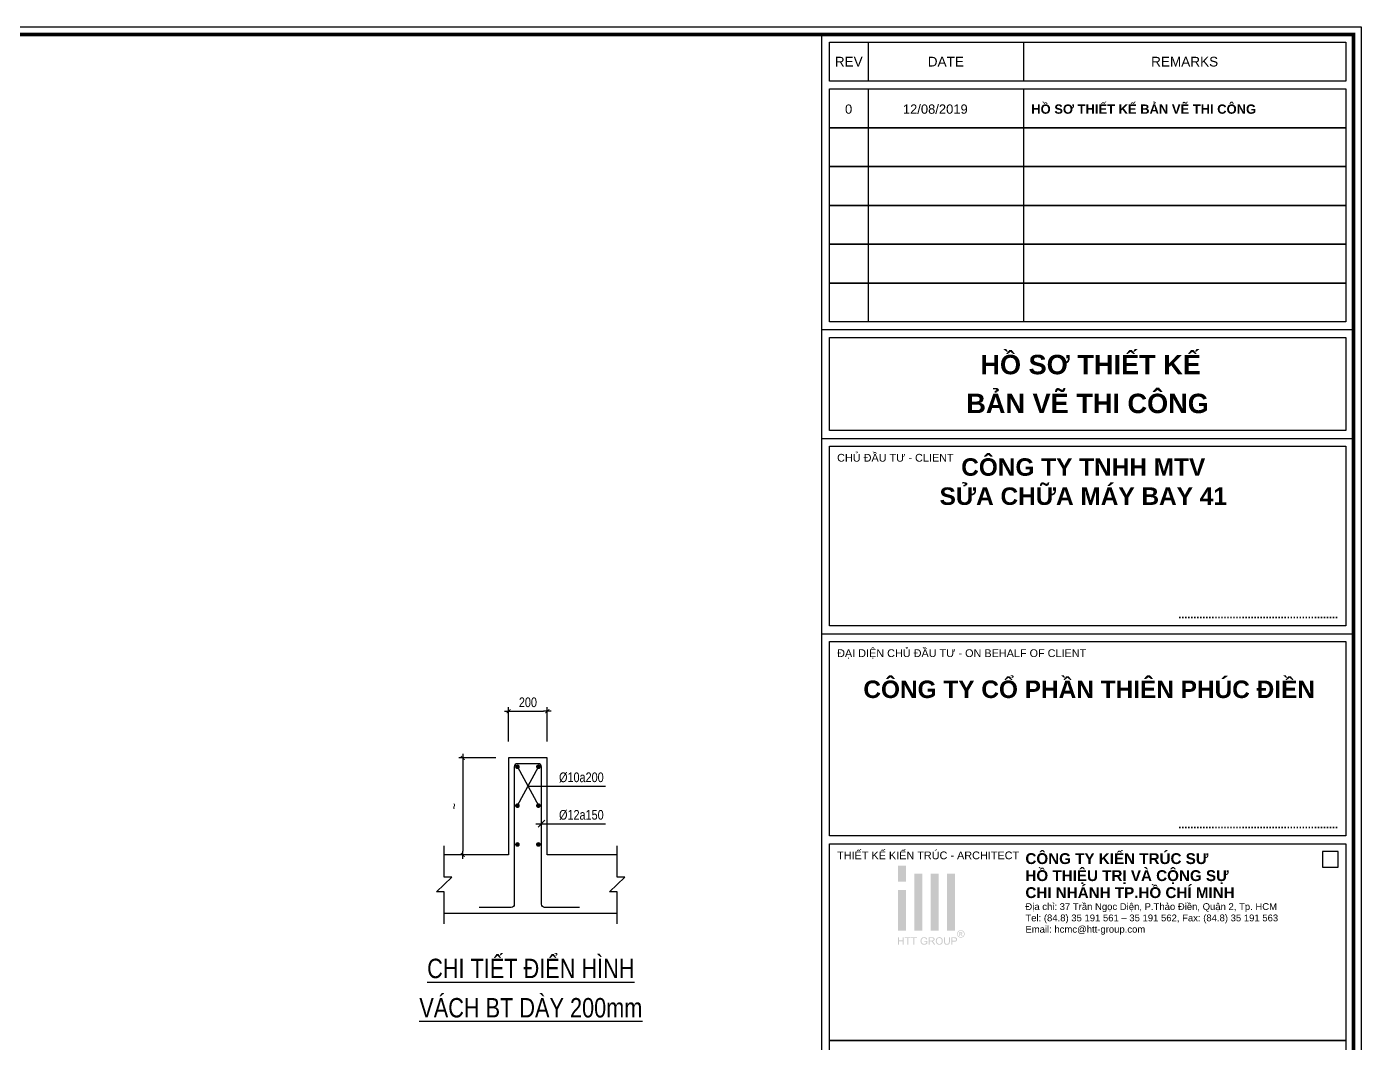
# Model space of a CAD drawing. Header units: millimetres. Extents: x -3582679 to -3542129, y 680309 to 797609.
# Drawn here: x -3559315 to -3542129, y 695421 to 708509 of the extents above; entities that cross this region are included whole.
import ezdxf
from ezdxf.enums import TextEntityAlignment as Align

# ---------------------------------------------------------------- set-up
doc = ezdxf.new("R2010")
doc.units = ezdxf.units.MM
doc.header["$LTSCALE"] = 100
doc.header["$MEASUREMENT"] = 0
doc.layers.get('0').update_dxf_attribs({"lineweight": 9})
for name, color, linetype in [('01PM. TEXT A', 3, 'Continuous'), ('02PM. TEXT B', 4, 'Continuous'), ('04PM. THIN', 7, 'Continuous'), ('05PM. FRAME', 4, 'Continuous'), ('07PM. WACO', 6, 'Continuous'), ('10PM. REBAR', 1, 'Continuous'), ('11PM. DIM', 2, 'Continuous'), ('CHG_XX_Khung ten$0$TKTC', 1, 'Continuous')]:
    doc.layers.add(name, color=color, linetype=linetype)
doc.styles.add('[PMDC2013]STYLE', font='arial.ttf', dxfattribs={"width": 0.8})
doc.styles.add('CHG_XX_Khung ten$0$A1 BORDER$0$ARIAL', font='arial.ttf')
doc.styles.add('CHG_XX_Khung ten$0$A1 BORDER$0$Arial - Bold', font='arialbd.ttf', dxfattribs={"height": 2.5})
doc.styles.add('CHG_XX_Khung ten$0$A1 BORDER$0$Title Block DD$0$ARIAL', font='arial.ttf')
doc.styles.add('CHG_XX_Khung ten$0$A1 BORDER$0$Title Block DD$0$Arial - Bold', font='arialbd.ttf', dxfattribs={"height": 2.5})
doc.styles.add('CHG_XX_Khung ten$0$arial', font='arial.ttf')
doc.styles.add('CHG_XX_Khung ten$0$Arial - Bold', font='arialbd.ttf')
doc.styles.add('CHG_XX_Khung ten$0$ArialB', font='arialbd.ttf')
doc.dimstyles.new('20', dxfattribs={"dimtxt": 250, "dimasz": 200, "dimexe": 250, "dimexo": 0, "dimgap": 100, "dimtad": 1, "dimdec": 0, "dimlfac": 0.2, "dimzin": 0, "dimdsep": 46, "dimtxsty": '[PMDC2013]STYLE', "dimblk": 'TICK', "dimcen": 0, "dimdle": 300, "dimclrd": 2, "dimclre": 2, "dimclrt": 4, "dimadec": 0, "dimazin": 0, "dimtfac": 0.004, "dimtdec": 0, "dimtix": 1, "dimtmove": 2, "dimatfit": 3, "dimldrblk": 'TICK', "dimfxl": 1, "dimtvp": 0.8, "dimtolj": 1, "dimtzin": 0, "dimarcsym": 0})

# ---------------------------------------------------------------- blocks, each defined once
blk = doc.blocks.new('TICK')
at = {"color": 0, "linetype": 'ByBlock'}
blk.add_line((1, 0), (-1, 0), dxfattribs=at)
at = {"color": 7, "linetype": 'ByBlock', "const_width": 0.25}
blk.add_lwpolyline([(-0.5, -0.5), (0.5, 0.5)], dxfattribs=at)
blk = doc.blocks.new('*D155')
at = {"layer": '11PM. DIM', "color": 2, "lineweight": -2, "transparency": 16777216}
for p, q in [((-1000, 2925), (-1000, 3802)), ((0, 2925), (0, 3802)), ((-900, 3702), (-100, 3702))]:
    blk.add_line(p, q, dxfattribs=at)
at = {"layer": '11PM. DIM', "color": 2, "lineweight": -2, "transparency": 16777216, "xscale": 100, "yscale": 100, "zscale": 100, "rotation": 180}
blk.add_blockref('TICK', (-1000, 3702), dxfattribs=at)
at = {"layer": '11PM. DIM', "color": 2, "lineweight": -2, "transparency": 16777216, "xscale": 100, "yscale": 100, "zscale": 100}
blk.add_blockref('TICK', (0, 3702), dxfattribs=at)
at = {"layer": '11PM. DIM', "color": 4, "transparency": 16777216, "insert": (-500, 3930), "char_height": 250, "attachment_point": 5, "style": '[PMDC2013]STYLE'}
blk.add_mtext('\\A1;200', dxfattribs=at)
blk = doc.blocks.new('*D156')
at = {"layer": '11PM. DIM', "color": 2, "lineweight": -2, "transparency": 16777216}
for p, q in [((-1330, 2500), (-2280, 2500)), ((-2180, 2400), (-2180, 100)), ((-1330, 0), (-2280, 0))]:
    blk.add_line(p, q, dxfattribs=at)
at = {"layer": '11PM. DIM', "color": 2, "lineweight": -2, "transparency": 16777216, "xscale": 100, "yscale": 100, "zscale": 100}
for p, rotation in [((-2180, 2500), 90), ((-2180, 0), 270)]:
    blk.add_blockref('TICK', p, dxfattribs=dict(at, rotation=rotation))
at = {"layer": '11PM. DIM', "color": 4, "transparency": 16777216, "insert": (-2405, 1250), "char_height": 250, "attachment_point": 5, "rotation": 90, "style": '[PMDC2013]STYLE'}
blk.add_mtext('\\A1;~', dxfattribs=at)
blk = doc.blocks.new('CHG_XX_Khung ten$0$A1 BORDER$0$HTT-Logo')
at = {"true_color": 0x134fb3}
h = blk.add_hatch(color=154, dxfattribs=at)
h.paths.add_polyline_path([(3, 29.1), (0, 29.1), (0, 23.1), (3, 23.1)])
h.paths.add_polyline_path([(3, 20.1), (0, 20.1), (0, 5.1), (3, 5.1)])
h.paths.add_polyline_path([(9, 26.1), (6, 26.1), (6, 5.1), (9, 5.1)])
h.paths.add_polyline_path([(15, 26.1), (12, 26.1), (12, 5.1), (15, 5.1)])
h.paths.add_polyline_path([(21, 26.1), (18, 26.1), (18, 5.1), (21, 5.1)])
h.paths.add_polyline_path([(2.12, 2.7), (1.76, 2.7), (1.76, 1.59), (0.36, 1.59), (0.36, 2.7), (0, 2.7), (0, 0), (0.36, 0), (0.36, 1.27), (1.76, 1.27), (1.76, 0), (2.12, 0)])
h.paths.add_polyline_path([(4.65, 2.7), (2.51, 2.7), (2.51, 2.38), (3.4, 2.38), (3.4, 0), (3.76, 0), (3.76, 2.38), (4.65, 2.38)])
h.paths.add_polyline_path([(6.95, 2.7), (4.81, 2.7), (4.81, 2.38), (5.7, 2.38), (5.7, 0), (6.06, 0), (6.06, 2.38), (6.95, 2.38)])
h.paths.add_polyline_path([(8.64, 1.36), (8.64, 1.41), (8.66, 1.58), (8.69, 1.75), (8.75, 1.9), (8.81, 2.03), (8.92, 2.17), (9.05, 2.28), (9.2, 2.37), (9.29, 2.39), (9.45, 2.43), (9.65, 2.44), (9.84, 2.42), (10, 2.37), (10.14, 2.29), (10.26, 2.18), (10.34, 2.03), (10.41, 1.86), (10.73, 1.95), (10.68, 2.11), (10.61, 2.26), (10.53, 2.39), (10.45, 2.47), (10.31, 2.57), (10.16, 2.65), (10.13, 2.66), (9.97, 2.71), (9.8, 2.74), (9.63, 2.75), (9.55, 2.74), (9.38, 2.73), (9.21, 2.7), (9.06, 2.65), (8.91, 2.58), (8.88, 2.56), (8.75, 2.47), (8.63, 2.36), (8.53, 2.23), (8.44, 2.07), (8.41, 1.99), (8.35, 1.84), (8.31, 1.68), (8.28, 1.51), (8.27, 1.34), (8.28, 1.26), (8.29, 1.09), (8.32, 0.92), (8.38, 0.77), (8.44, 0.62), (8.46, 0.58), (8.55, 0.44), (8.66, 0.32), (8.79, 0.21), (8.93, 0.12), (9, 0.09), (9.15, 0.03), (9.31, -0.01), (9.48, -0.04), (9.65, -0.05), (9.73, -0.04), (9.9, -0.03), (10.07, 0.01), (10.23, 0.06), (10.34, 0.11), (10.48, 0.18), (10.63, 0.27), (10.77, 0.38), (10.77, 1.38), (9.63, 1.38), (9.63, 1.06), (10.42, 1.06), (10.42, 0.56), (10.39, 0.53), (10.26, 0.45), (10.09, 0.37), (9.96, 0.32), (9.8, 0.29), (9.63, 0.28), (9.62, 0.28), (9.45, 0.29), (9.28, 0.33), (9.12, 0.4), (8.97, 0.49), (8.86, 0.61), (8.77, 0.75), (8.73, 0.85), (8.68, 1), (8.65, 1.17)])
h.paths.add_polyline_path([(13.16, 1.39), (13.28, 1.48), (13.3, 1.51), (13.39, 1.64), (13.44, 1.79), (13.46, 1.96), (13.46, 2.06), (13.42, 2.22), (13.35, 2.37), (13.31, 2.43), (13.19, 2.55), (13.05, 2.63), (13.01, 2.64), (12.87, 2.67), (12.7, 2.69), (12.5, 2.7), (11.3, 2.7), (11.3, 0), (11.66, 0), (11.66, 1.2), (12.07, 1.2), (12.11, 1.2), (12.28, 1.19), (12.44, 1.11), (12.49, 1.07), (12.62, 0.93), (12.67, 0.86), (12.77, 0.73), (12.88, 0.56), (13.23, 0), (13.68, 0), (13.21, 0.73), (13.13, 0.85), (13.03, 0.98), (12.92, 1.09), (12.86, 1.14), (12.7, 1.23), (12.86, 1.26), (13.03, 1.31)])
h.paths.add_polyline_path([(11.66, 1.51), (11.66, 2.4), (12.51, 2.4), (12.67, 2.39), (12.83, 2.35), (12.97, 2.27), (13.06, 2.13), (13.09, 1.96), (13.08, 1.87), (13.02, 1.72), (12.96, 1.64), (12.8, 1.55), (12.62, 1.52), (12.43, 1.51)], flags=16)
h.paths.add_polyline_path([(16.49, 1.43), (16.48, 1.6), (16.44, 1.77), (16.4, 1.92), (16.34, 2.07), (16.33, 2.09), (16.24, 2.23), (16.14, 2.36), (16.02, 2.47), (15.88, 2.57), (15.85, 2.59), (15.7, 2.66), (15.54, 2.71), (15.38, 2.74), (15.2, 2.75), (15.15, 2.75), (14.98, 2.73), (14.82, 2.7), (14.66, 2.64), (14.52, 2.57), (14.39, 2.48), (14.27, 2.37), (14.18, 2.26), (14.1, 2.14), (14.03, 2), (13.98, 1.84), (13.94, 1.68), (13.92, 1.5), (13.91, 1.31), (13.91, 1.29), (13.92, 1.12), (13.95, 0.96), (14, 0.8), (14.07, 0.64), (14.07, 0.62), (14.16, 0.48), (14.26, 0.35), (14.38, 0.23), (14.52, 0.14), (14.56, 0.12), (14.71, 0.04), (14.86, -0.01), (15.03, -0.04), (15.2, -0.05), (15.21, -0.05), (15.38, -0.03), (15.55, 0), (15.7, 0.05), (15.86, 0.12), (15.87, 0.13), (16.01, 0.22), (16.13, 0.33), (16.24, 0.46), (16.33, 0.61), (16.36, 0.69), (16.42, 0.84), (16.46, 1), (16.48, 1.17), (16.49, 1.35)])
h.paths.add_polyline_path([(14.28, 1.45), (14.3, 1.64), (14.34, 1.81), (14.4, 1.95), (14.47, 2.08), (14.57, 2.2), (14.73, 2.32), (14.88, 2.38), (15.04, 2.43), (15.21, 2.44), (15.38, 2.42), (15.54, 2.38), (15.69, 2.31), (15.82, 2.2), (15.93, 2.07), (16.01, 1.93), (16.04, 1.85), (16.09, 1.7), (16.12, 1.53), (16.12, 1.32), (16.11, 1.12), (16.08, 0.95), (16.03, 0.79), (15.96, 0.66), (15.86, 0.54), (15.8, 0.48), (15.67, 0.38), (15.53, 0.32), (15.37, 0.27), (15.2, 0.26), (15.12, 0.26), (14.95, 0.29), (14.8, 0.35), (14.67, 0.43), (14.54, 0.54), (14.45, 0.66), (14.37, 0.8), (14.32, 0.95), (14.29, 1.12), (14.28, 1.31)], flags=16)
h.paths.add_polyline_path([(17.31, 2.7), (16.96, 2.7), (16.96, 1.12), (16.96, 0.93), (16.98, 0.75), (17.02, 0.6), (17.06, 0.46), (17.07, 0.44), (17.15, 0.3), (17.27, 0.18), (17.4, 0.08), (17.51, 0.03), (17.67, -0.01), (17.84, -0.04), (18.02, -0.05), (18.2, -0.04), (18.37, -0.01), (18.52, 0.04), (18.66, 0.1), (18.68, 0.12), (18.81, 0.22), (18.91, 0.35), (18.99, 0.49), (19.02, 0.61), (19.06, 0.76), (19.07, 0.94), (19.08, 1.14), (19.08, 2.7), (18.72, 2.7), (18.72, 1.14), (18.72, 1.06), (18.71, 0.86), (18.68, 0.69), (18.62, 0.55), (18.55, 0.45), (18.49, 0.4), (18.36, 0.33), (18.19, 0.29), (17.99, 0.28), (17.92, 0.28), (17.75, 0.31), (17.6, 0.37), (17.46, 0.48), (17.38, 0.63), (17.34, 0.77), (17.32, 0.94), (17.31, 1.14)])
h.paths.add_polyline_path([(21.42, 1.25), (21.52, 1.34), (21.6, 1.45), (21.67, 1.59), (21.72, 1.75), (21.73, 1.92), (21.73, 1.97), (21.71, 2.13), (21.65, 2.29), (21.56, 2.44), (21.44, 2.55), (21.42, 2.56), (21.27, 2.63), (21.1, 2.67), (21.05, 2.68), (20.89, 2.7), (20.69, 2.7), (19.67, 2.7), (19.67, 0), (20.03, 0), (20.03, 1.1), (20.72, 1.1), (20.76, 1.1), (20.96, 1.11), (21.14, 1.14), (21.29, 1.19)])
h.paths.add_polyline_path([(20.03, 1.42), (20.03, 2.38), (20.72, 2.38), (20.93, 2.37), (21.06, 2.36), (21.16, 2.31), (21.28, 2.2), (21.34, 2.08), (21.37, 1.91), (21.36, 1.82), (21.31, 1.67), (21.22, 1.54), (21.09, 1.47), (20.93, 1.43), (20.73, 1.42)], flags=16)
h.paths.add_polyline_path([(23.87, 2.76), (24.01, 2.85), (24.13, 2.96), (24.24, 3.09), (24.33, 3.24), (24.35, 3.28), (24.42, 3.44), (24.47, 3.6), (24.5, 3.76), (24.51, 3.93), (24.51, 3.98), (24.49, 4.15), (24.46, 4.31), (24.4, 4.47), (24.33, 4.62), (24.29, 4.69), (24.19, 4.82), (24.08, 4.94), (23.95, 5.05), (23.81, 5.14), (23.77, 5.16), (23.61, 5.23), (23.45, 5.28), (23.29, 5.31), (23.12, 5.32), (23.08, 5.31), (22.92, 5.3), (22.76, 5.27), (22.6, 5.21), (22.44, 5.14), (22.38, 5.1), (22.24, 5.01), (22.12, 4.89), (22.01, 4.77), (21.92, 4.62), (21.89, 4.57), (21.82, 4.41), (21.77, 4.25), (21.74, 4.09), (21.73, 3.93), (21.73, 3.87), (21.75, 3.71), (21.79, 3.55), (21.84, 3.39), (21.92, 3.24), (21.95, 3.18), (22.05, 3.04), (22.16, 2.92), (22.29, 2.81), (22.43, 2.72), (22.48, 2.7), (22.64, 2.63), (22.79, 2.58), (22.96, 2.55), (23.12, 2.54), (23.18, 2.54), (23.34, 2.55), (23.5, 2.59), (23.66, 2.65), (23.82, 2.72)])
h.paths.add_polyline_path([(22.55, 2.92), (22.45, 2.98), (22.32, 3.09), (22.21, 3.21), (22.12, 3.35), (22.07, 3.44), (22.01, 3.6), (21.98, 3.76), (21.96, 3.93), (21.97, 4.03), (22, 4.19), (22.05, 4.35), (22.12, 4.51), (22.18, 4.61), (22.29, 4.73), (22.41, 4.85), (22.56, 4.94), (22.64, 4.98), (22.8, 5.04), (22.96, 5.07), (23.12, 5.09), (23.21, 5.08), (23.37, 5.06), (23.53, 5.01), (23.69, 4.94), (23.79, 4.88), (23.92, 4.77), (24.03, 4.65), (24.13, 4.51), (24.17, 4.41), (24.23, 4.25), (24.27, 4.09), (24.28, 3.93), (24.28, 3.83), (24.25, 3.67), (24.2, 3.51), (24.13, 3.35), (24.07, 3.25), (23.96, 3.13), (23.84, 3.01), (23.7, 2.92), (23.61, 2.87), (23.45, 2.81), (23.29, 2.78), (23.12, 2.77), (23.02, 2.77), (22.86, 2.8), (22.7, 2.85)], flags=16)
h.paths.add_polyline_path([(22.51, 3.16), (22.51, 4.65), (23.03, 4.65), (23.23, 4.64), (23.4, 4.62), (23.55, 4.52), (23.6, 4.47), (23.66, 4.31), (23.67, 4.25), (23.64, 4.09), (23.55, 3.96), (23.42, 3.87), (23.24, 3.82), (23.37, 3.75), (23.46, 3.64), (23.57, 3.47), (23.77, 3.16), (23.47, 3.16), (23.34, 3.39), (23.23, 3.58), (23.14, 3.7), (23.09, 3.74), (22.94, 3.79), (22.9, 3.79), (22.76, 3.79), (22.76, 3.16)], flags=0)
h.paths.add_polyline_path([(22.76, 4), (22.76, 4.45), (23.03, 4.45), (23.13, 4.45), (23.27, 4.42), (23.37, 4.35), (23.41, 4.21), (23.33, 4.06), (23.24, 4.02), (23.05, 4)], flags=0)
blk = doc.blocks.new('CHG_XX_Khung ten')
for p, q in [((687, 577), (687, 17)), ((687, 501), (824, 501)), ((687, 473), (824, 473)), ((687, 422.69), (824, 422.69))]:
    blk.add_line(p, q)
at = {"linetype": 'Continuous'}
for p, q in [((699, 575), (699, 565)), ((739, 575), (739, 565)), ((699, 563), (699, 503)), ((739, 563), (739, 503))]:
    blk.add_line(p, q, dxfattribs=at)
for points in [[(15, 579), (826, 579), (826, 15), (15, 15)], [(816, 362.62), (820, 362.62), (820, 366.62), (816, 366.62)]]:
    blk.add_lwpolyline(points, close=True)
at = {"color": 4, "linetype": 'Continuous', "const_width": 1}
blk.add_lwpolyline([(17, 577), (824, 577), (824, 17), (17, 17)], close=True, dxfattribs=at)
at = {"linetype": 'Continuous'}
for points in [[(822, 565), (689, 565), (689, 575), (822, 575)], [(822, 553), (689, 553), (689, 563), (822, 563)], [(822, 543), (689, 543), (689, 553), (822, 553)], [(822, 533), (689, 533), (689, 543), (822, 543)], [(822, 523), (689, 523), (689, 533), (822, 533)], [(822, 513), (689, 513), (689, 523), (822, 523)], [(822, 503), (689, 503), (689, 513), (822, 513)], [(689, 499), (822, 499), (822, 475), (689, 475)], [(689, 368.62), (822, 368.62), (822, 317.93), (689, 317.93)], [(689, 317.93), (822, 317.93), (822, 289.93), (689, 289.93)]]:
    blk.add_lwpolyline(points, close=True, dxfattribs=at)
at = {"xscale": 0.7, "yscale": 0.7, "zscale": 0.7}
blk.add_blockref('CHG_XX_Khung ten$0$A1 BORDER$0$HTT-Logo', (706.68, 342.64), dxfattribs=at)
for s, height, style, p in [('REV', 2.5, 'CHG_XX_Khung ten$0$A1 BORDER$0$ARIAL', (694, 570)), ('DATE', 2.5, 'CHG_XX_Khung ten$0$A1 BORDER$0$ARIAL', (719, 570)), ('REMARKS', 2.5, 'CHG_XX_Khung ten$0$A1 BORDER$0$ARIAL', (780.5, 570)), ('0', 2.39, 'CHG_XX_Khung ten$0$arial', (693.97, 557.78)), ('12/08/2019', 2.389, 'CHG_XX_Khung ten$0$arial', (716.29, 557.78))]:
    blk.add_text(s, height=height, dxfattribs=dict(style=style)).set_placement(p, align=Align.MIDDLE_CENTER)
for s, height, style, p in [('HỒ SƠ THIẾT KẾ BẢN VẼ THI CÔNG', 2.3887, 'CHG_XX_Khung ten$0$ArialB', (741, 557.78)), ('CHỦ ĐẦU TƯ - CLIENT', 2, 'CHG_XX_Khung ten$0$A1 BORDER$0$Title Block DD$0$ARIAL', (691, 468)), ('ĐẠI DIỆN CHỦ ĐẦU TƯ - ON BEHALF OF CLIENT ', 2, 'CHG_XX_Khung ten$0$A1 BORDER$0$Title Block DD$0$ARIAL', (691, 417.69)), ('THIẾT KẾ KIẾN TRÚC - ARCHITECT', 2, 'CHG_XX_Khung ten$0$A1 BORDER$0$ARIAL', (691, 365.62))]:
    blk.add_text(s, height=height, dxfattribs=dict(style=style)).set_placement(p, align=Align.MIDDLE_LEFT)
at = {"style": 'CHG_XX_Khung ten$0$A1 BORDER$0$Title Block DD$0$Arial - Bold'}
for p in [(820, 427.69), (820, 373.62)]:
    blk.add_text('.....................................................', height=2, dxfattribs=at).set_placement(p, align=Align.MIDDLE_RIGHT)
at = {"ltscale": 10, "insert": (739.49, 366.19), "char_height": 2.8, "width": 76.248, "attachment_point": 1, "line_spacing_factor": 0.938532, "style": 'CHG_XX_Khung ten$0$A1 BORDER$0$Arial - Bold'}
blk.add_mtext('CÔNG TY KIẾN TRÚC SƯ\\PHỒ THIỆU TRỊ VÀ CỘNG SỰ\\PCHI NHÁNH TP.HỒ CHÍ MINH', dxfattribs=at)
at = {"ltscale": 10, "insert": (739.49, 345.2), "char_height": 1.75, "width": 83.001, "attachment_point": 7, "style": 'CHG_XX_Khung ten$0$A1 BORDER$0$ARIAL'}
blk.add_mtext('Địa chỉ: 37 Trần Ngọc Diện, P.Thảo Điền, Quận 2, Tp. HCM\\PTel: (84.8) 35 191 561 – 35 191 562, Fax: (84.8) 35 191 563\\PEmail: hcmc@htt-group.com', dxfattribs=at)
at = {"layer": 'CHG_XX_Khung ten$0$TKTC', "style": 'CHG_XX_Khung ten$0$Arial - Bold'}
for s, p in [('HỒ SƠ THIẾT KẾ', (756.29, 492)), ('BẢN VẼ THI CÔNG', (755.5, 482))]:
    blk.add_text(s, height=5, dxfattribs=at).set_placement(p, align=Align.MIDDLE_CENTER)
at = {"ltscale": 10, "char_height": 4.5, "attachment_point": 2, "style": 'CHG_XX_Khung ten$0$A1 BORDER$0$Title Block DD$0$Arial - Bold', "bg_fill": 2}
for s, insert, width in [('CÔNG TY TNHH MTV\\PSỬA CHỮA MÁY BAY 41', (754.39, 467.87), 83.001), ('CÔNG TY CỔ PHẦN THIÊN PHÚC ĐIỀN', (755.91, 410.64), 121.2929)]:
    blk.add_mtext(s, dxfattribs=dict(at, insert=insert, width=width))
at = {"linetype": 'Continuous'}
for points in [[(689, 471), (822, 471), (822, 424.69), (689, 424.69)], [(689, 420.69), (822, 420.69), (822, 370.62), (689, 370.62)]]:
    blk.add_lwpolyline(points, close=True, dxfattribs=at)
blk = doc.blocks.new('A$C56C2162E')
at = {"layer": '04PM. THIN'}
for p, q in [((-770, 1270), (-230, 2270)), ((-770, 2270), (-230, 1270))]:
    blk.add_line(p, q, dxfattribs=at)
at = {"layer": '04PM. THIN', "linetype": 'ByBlock'}
for p, q in [((-500, 1770), (1496.1, 1770)), ((-300, 803.7), (1496.1, 803.7))]:
    blk.add_line(p, q, dxfattribs=at)
at = {"layer": '04PM. THIN', "const_width": 60}
for points in [[(-740, 2270, -1), (-800, 2270, -1)], [(-260, 2270, 1), (-200, 2270, 1)], [(-740, 1270, -1), (-800, 1270, -1)], [(-260, 1270, 1), (-200, 1270, 1)], [(-740, 270, -1), (-800, 270, -1)], [(-260, 270, 1), (-200, 270, 1)]]:
    blk.add_lwpolyline(points, format="xyb", close=True, dxfattribs=at)
at = {"layer": '04PM. THIN', "linetype": 'ByBlock', "flags": 128}
for points in [[(-2656.1, -1774.2), (-2656.1, -950.1), (-2856.1, -950.1), (-2456.1, -575.1), (-2656.1, -575.1), (-2656.1, 232.2)], [(1799, -1774.2), (1799, -950.1), (1599, -950.1), (1999, -575.1), (1799, -575.1), (1799, 232.2)]]:
    blk.add_lwpolyline(points, dxfattribs=at)
at = {"layer": '05PM. FRAME'}
for points in [[(1799, 0), (0, 0), (0, 2500), (-1000, 2500), (-1000, 0), (-2656.1, 0)], [(-2656.1, -1500), (1799, -1500)]]:
    blk.add_lwpolyline(points, dxfattribs=at)
at = {"layer": '07PM. WACO'}
blk.add_lwpolyline([(824.5, -1350), (-70, -1350, -0.4142136), (-150, -1270), (-150, 2270, 0.4142136), (-230, 2350), (-770, 2350, 0.4142136), (-850, 2270), (-850, -1270, -0.4142136), (-930, -1350), (-1753.1, -1350)], format="xyb", dxfattribs=at)
at = {"layer": '10PM. REBAR'}
blk.add_line((-238.4, 715.3), (-61.6, 892.1), dxfattribs=at)
at = {"layer": '01PM. TEXT A', "style": '[PMDC2013]STYLE', "width": 0.8}
for s, p in [('%%UCHI TIẾT ĐIỂN HÌNH', (-425.2, -3171.3)), ('%%UVÁCH BT DÀY 200mm', (-425.2, -4183.5))]:
    blk.add_text(s, height=500, dxfattribs=at).set_placement(p, align=Align.CENTER)
at = {"layer": '02PM. TEXT B', "color": 4, "style": '[PMDC2013]STYLE', "width": 0.8}
for s, p in [('%%C10a200', (301.9, 1875)), ('%%C12a150', (301.9, 908.7))]:
    blk.add_text(s, height=250, dxfattribs=at).set_placement(p)
at = {"layer": '11PM. DIM'}
dim = blk.add_aligned_dim(p1=(-1000, 2925.3), p2=(0, 2925.3), distance=776.8, dimstyle='20', override={"dimasz": 100, "dimexe": 100, "dimtxsty": '[PMDC2013]STYLE', "dimdle": 100}, dxfattribs=at)
dim.commit()
dim.dimension.update_dxf_attribs({"geometry": '*D155', "text_midpoint": (-500, 3929.7)})
dim = blk.add_aligned_dim(p1=(-1330, 2500), p2=(-1330, 0), distance=-850, text='~', dimstyle='20', override={"dimasz": 100, "dimexe": 100, "dimtxsty": '[PMDC2013]STYLE', "dimdle": 100}, dxfattribs=at)
dim.commit()
dim.dimension.update_dxf_attribs({"geometry": '*D156', "text_midpoint": (-2405, 1250)})

msp = doc.modelspace()

# ---------------------------------------------------------------- block references
at = {"layer": '11PM. DIM', "ltscale": 0.3, "xscale": 0.5, "yscale": 0.5, "zscale": 0.5}
msp.add_blockref('A$C56C2162E', (-3552610.6, 697845.4), dxfattribs=at)

# ---------------------------------------------------------------- next in the draw order: block references
at = {"layer": '04PM. THIN', "xscale": 50, "yscale": 50, "zscale": 50}
msp.add_blockref('CHG_XX_Khung ten', (-3583429.2, 679559.1), dxfattribs=at)

doc.saveas('drawing.dxf')
